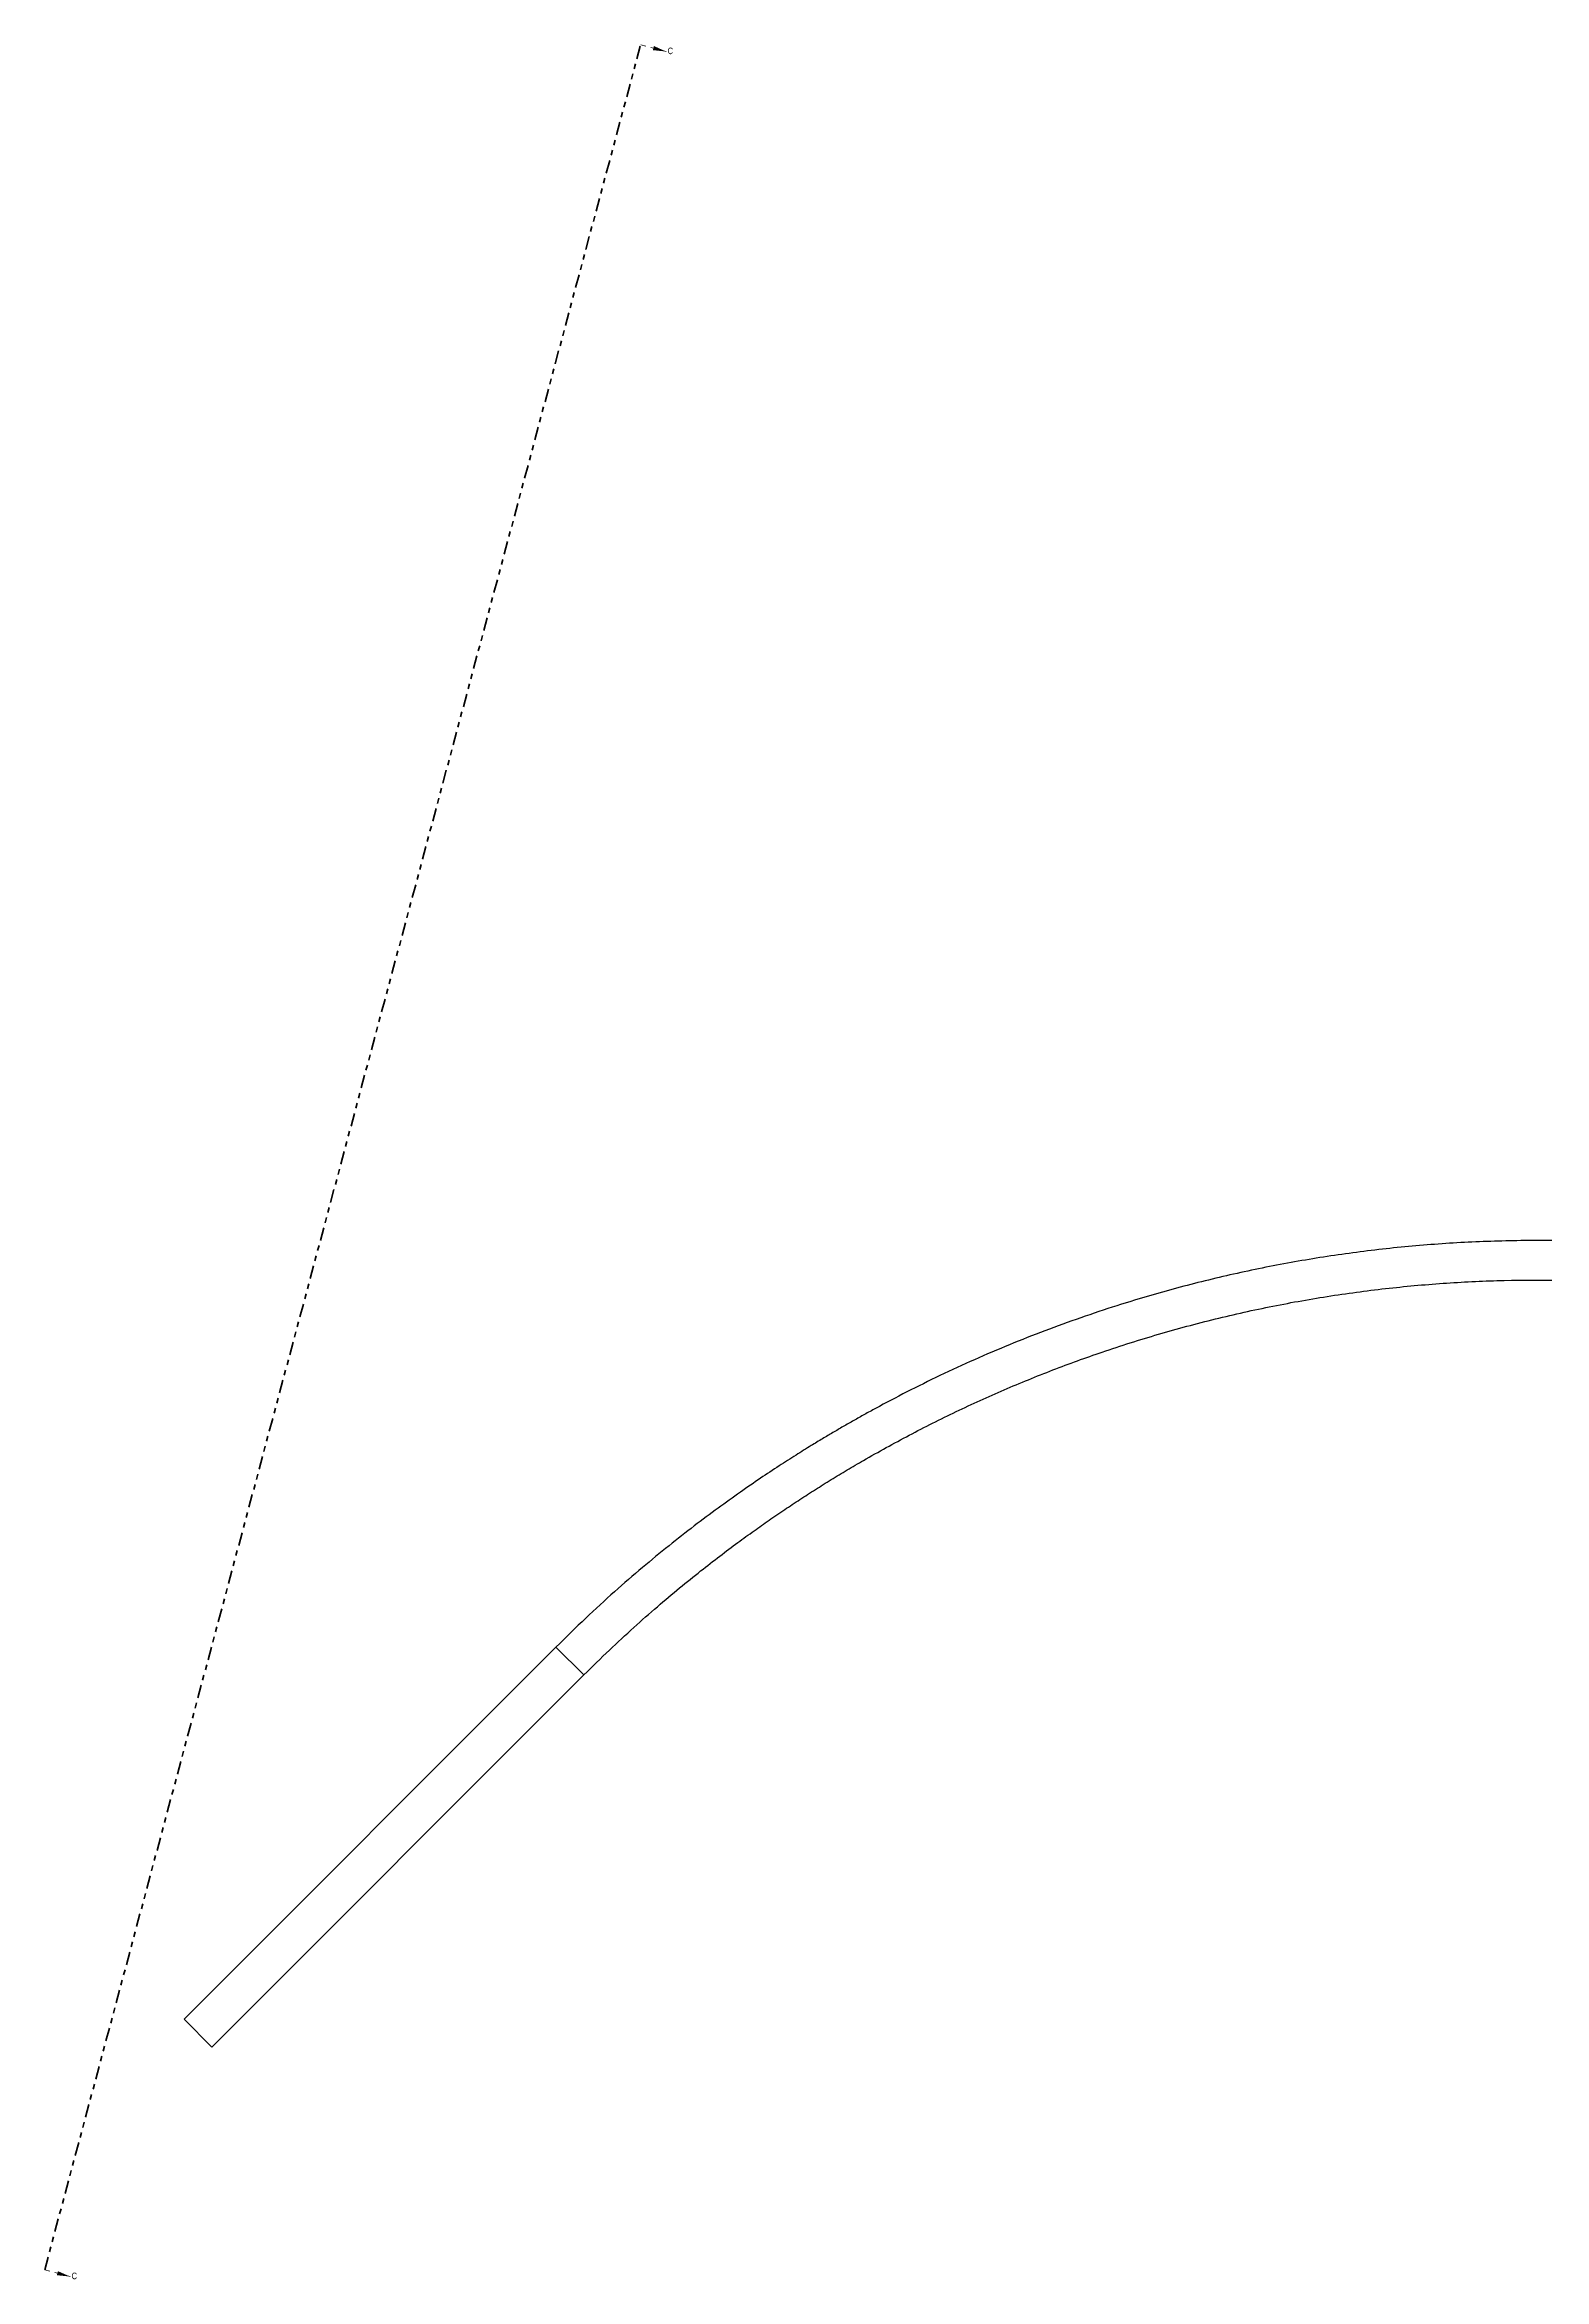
# Model space of a CAD drawing. Header units: inches. Extents: x -168 to -41, y -4 to 38.
# Drawn here: x -98.02 to -69.51, y -4.14 to 38.32 of the extents above; entities that cross this region are included whole.
import ezdxf

# ---------------------------------------------------------------- set-up
doc = ezdxf.new("R2010")
doc.units = ezdxf.units.IN
doc.header["$MEASUREMENT"] = 0
doc.linetypes.add('HIDDEN', pattern=[0.075, 0.05, -0.025])
doc.linetypes.add('PHANTOM', pattern=[0.5, 0.25, -0.05, 0.05, -0.05, 0.05, -0.05])
doc.styles.add('SLDTEXTSTYLE0', font='TXT', dxfattribs={"width": 0.75})

# ---------------------------------------------------------------- blocks, each defined once
blk = doc.blocks.new('SW_PROJECTIONARROW_0')
at = {"color": 0, "linetype": 'PHANTOM', "lineweight": 35}
blk.add_line((-98.021, -3.96), (-86.691, 38.325), dxfattribs=at)
at = {"color": 0, "linetype": 'HIDDEN', "lineweight": 18}
for p, q in [((-86.691, 38.325), (-86.208, 38.195)), ((-98.021, -3.96), (-97.538, -4.09))]:
    blk.add_line(p, q, dxfattribs=at)
at = {"color": 0, "linetype": 'Continuous', "lineweight": 25}
for points in [[(-86.208, 38.195), (-86.439, 38.299), (-86.46, 38.221)], [(-97.538, -4.09), (-97.769, -3.987), (-97.79, -4.064)]]:
    blk.add_solid(points, dxfattribs=at)
at = {"color": 0, "linetype": 'Continuous', "lineweight": 25, "char_height": 0.125, "attachment_point": 1, "style": 'SLDTEXTSTYLE0'}
for insert in [(-86.179, 38.27), (-97.509, -4.015)]:
    blk.add_mtext('C', dxfattribs=dict(at, insert=insert))

msp = doc.modelspace()

# ---------------------------------------------------------------- linework, layer by layer
at = {"color": 7, "linetype": 'Continuous', "lineweight": 25}
for p, q in [((-88.301, 7.874), (-95.372, 0.802)), ((-88.301, 7.874), (-87.771, 7.343)), ((-94.842, 0.272), (-87.771, 7.343)), ((-94.842, 0.272), (-95.372, 0.802))]:
    msp.add_line(p, q, dxfattribs=at)
for points, knots in [([(-45.651, 15.599), (-45.89, 15.599), (-46.351, 15.599), (-47.021, 15.599), (-47.646, 15.599), (-48.225, 15.599), (-48.759, 15.599), (-49.24, 15.599), (-49.67, 15.599), (-50.049, 15.599), (-50.39, 15.599), (-50.703, 15.599), (-51.352, 15.599), (-52.362, 15.599), (-54.937, 15.599), (-58.548, 15.599), (-63.18, 15.598), (-66.525, 15.6), (-68.761, 15.597), (-69.895, 15.604), (-71.031, 15.571), (-72.167, 15.486), (-73.29, 15.355), (-74.398, 15.176), (-75.491, 14.952), (-76.572, 14.682), (-77.517, 14.404), (-78.327, 14.134), (-79.008, 13.887), (-79.681, 13.621), (-80.346, 13.337), (-80.997, 13.037), (-81.624, 12.728), (-82.1, 12.477), (-82.435, 12.294), (-82.64, 12.179), (-82.841, 12.064), (-83.038, 11.949), (-83.241, 11.828), (-83.474, 11.687), (-83.75, 11.515), (-84.07, 11.309), (-84.424, 11.075), (-84.811, 10.808), (-85.232, 10.507), (-85.685, 10.168), (-86.166, 9.792), (-86.671, 9.376), (-87.2, 8.918), (-87.749, 8.416), (-88.114, 8.058), (-88.301, 7.874)], [0, 0, 0, 0, 0.01599, 0.030969, 0.044938, 0.057897, 0.069845, 0.080782, 0.090169, 0.098658, 0.106248, 0.113009, 0.119637, 0.149792, 0.180824, 0.29241, 0.39204, 0.491578, 0.516835, 0.542109, 0.56762, 0.593081, 0.618499, 0.643445, 0.668378, 0.693304, 0.718231, 0.734417, 0.750604, 0.766791, 0.782977, 0.799145, 0.814848, 0.829894, 0.835235, 0.840489, 0.845655, 0.850733, 0.855814, 0.861481, 0.869048, 0.877573, 0.887058, 0.897503, 0.909149, 0.921794, 0.935437, 0.95008, 0.965721, 0.982361, 1, 1, 1, 1]), ([(-87.771, 7.343), (-87.61, 7.501), (-87.299, 7.808), (-86.831, 8.239), (-86.386, 8.633), (-85.962, 8.99), (-85.565, 9.31), (-85.196, 9.596), (-84.857, 9.851), (-84.545, 10.077), (-84.248, 10.286), (-83.958, 10.484), (-83.664, 10.679), (-83.369, 10.869), (-83.069, 11.056), (-82.765, 11.24), (-82.274, 11.528), (-81.587, 11.906), (-80.695, 12.354), (-79.784, 12.767), (-78.858, 13.145), (-77.88, 13.499), (-76.85, 13.825), (-75.768, 14.116), (-74.675, 14.36), (-73.572, 14.555), (-72.47, 14.701), (-71.371, 14.798), (-70.275, 14.85), (-69.175, 14.848), (-66.573, 14.849), (-62.472, 14.848), (-58.466, 14.849), (-56.054, 14.849), (-55.233, 14.849), (-54.424, 14.849), (-53.637, 14.849), (-52.886, 14.849), (-52.307, 14.849), (-51.871, 14.849), (-51.553, 14.849), (-51.193, 14.849), (-50.79, 14.849), (-50.344, 14.849), (-49.855, 14.849), (-49.304, 14.849), (-48.687, 14.849), (-48.001, 14.849), (-47.264, 14.849), (-46.475, 14.849), (-45.932, 14.849), (-45.651, 14.849)], [0, 0, 0, 0, 0.015332, 0.029736, 0.043212, 0.05576, 0.067381, 0.077891, 0.087506, 0.096226, 0.104051, 0.112239, 0.12011, 0.128046, 0.136047, 0.144114, 0.152247, 0.17475, 0.197414, 0.220078, 0.242742, 0.265406, 0.29079, 0.316172, 0.341552, 0.366925, 0.392269, 0.417125, 0.441932, 0.466829, 0.491868, 0.618833, 0.745655, 0.764256, 0.782856, 0.801412, 0.819301, 0.836322, 0.852475, 0.858719, 0.865918, 0.874085, 0.883222, 0.893327, 0.904401, 0.916444, 0.930811, 0.946349, 0.96306, 0.980944, 1, 1, 1, 1])]:
    msp.add_open_spline(points, degree=3, knots=knots, dxfattribs=at)

# ---------------------------------------------------------------- block references
msp.add_blockref('SW_PROJECTIONARROW_0', (0, 0), dxfattribs=at)

doc.saveas('drawing.dxf')
